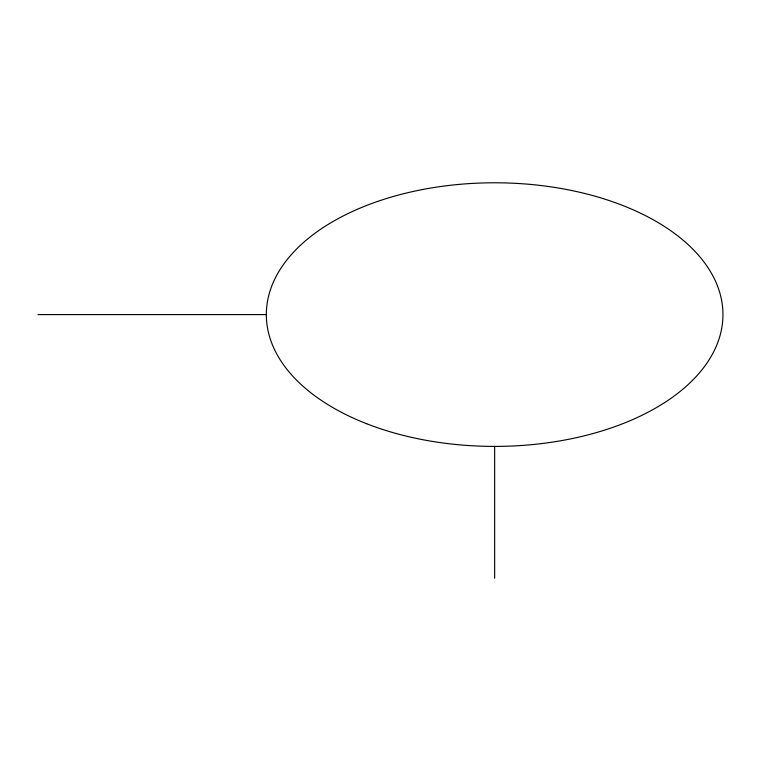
<?xml version="1.0" encoding="UTF-8"?>
<svg xmlns="http://www.w3.org/2000/svg" width="761" height="761" viewBox="0 0 761 761"><rect width="100%" height="100%" fill="white"/><g stroke="black" fill="none" stroke-linecap="round" stroke-linejoin="round"><path stroke-width="1.14" d="M38.05 314.597L266.35 314.597M494.65 446.403L494.65 578.208M366.688 423.753A228.3 131.805 0 0 0 722.37 323.996A228.3 131.805 0 0 0 394.892 196.034A228.3 131.805 0 0 0 366.688 423.753"/></g></svg>
